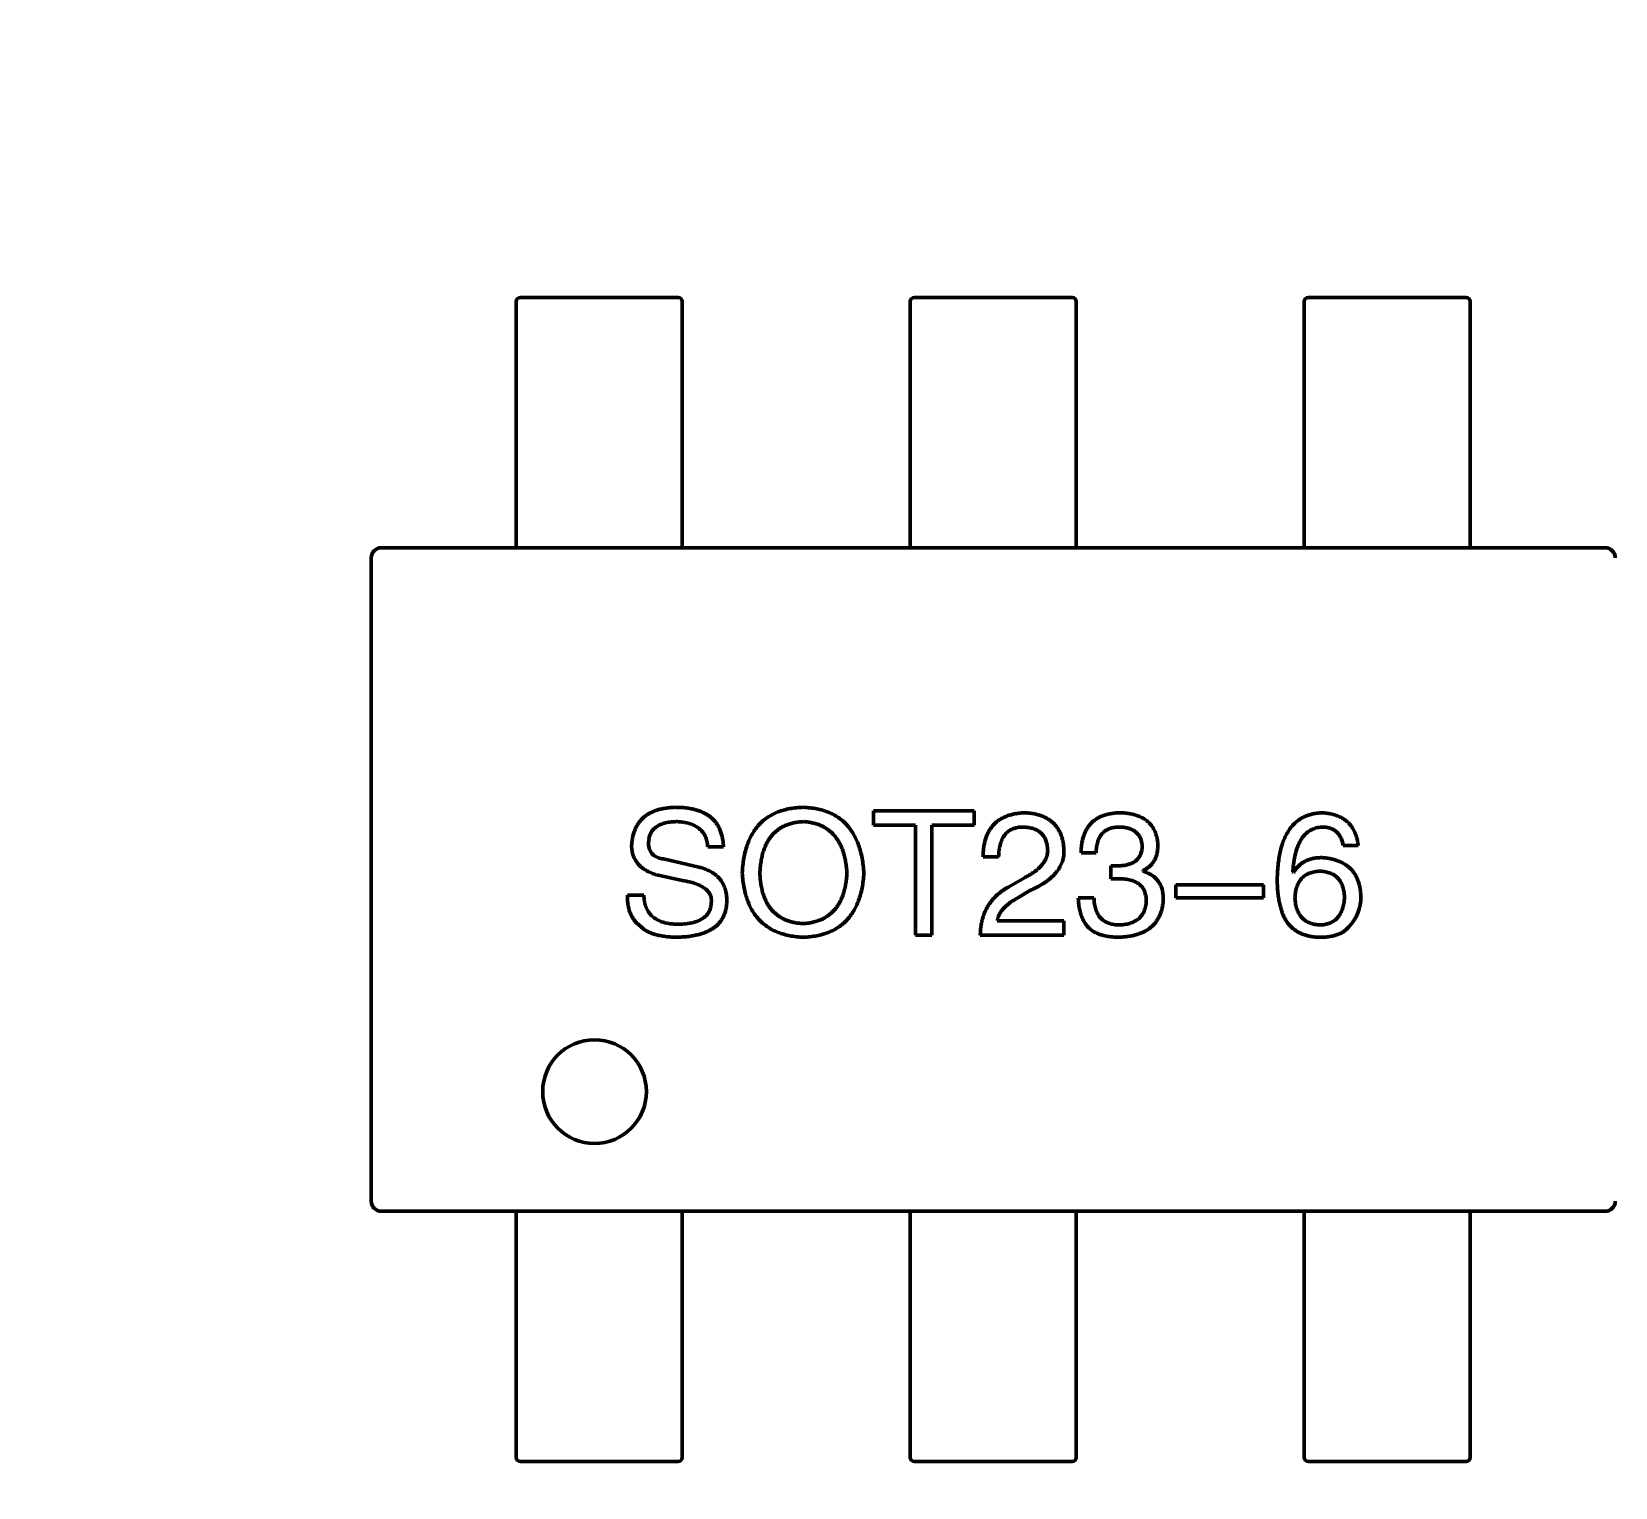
# Model space of a CAD drawing. Header units: millimetres. Extents: x 37 to 395, y 164 to 266.
# Drawn here: x 336.164 to 339.983, y 213.012 to 216.521 of the extents above; entities that cross this region are included whole.
import ezdxf

# ---------------------------------------------------------------- set-up
doc = ezdxf.new("R2010")
doc.units = ezdxf.units.MM
doc.header["$LTSCALE"] = 0.75
doc.layers.add('Visible', color=7, linetype='Continuous', lineweight=50)
doc.layers.add('尺寸标注', color=3, linetype='Continuous', lineweight=25)
doc.styles.get("Standard").update_dxf_attribs({"font": 'arial.ttf'})
doc.dimstyles.new('Dim-ISO-25', dxfattribs={"dimtxt": 3.5, "dimasz": 3.5, "dimexe": 2.1, "dimexo": 2.1, "dimgap": 1.4, "dimtad": 1, "dimzin": 12, "dimdsep": 46, "dimtxsty": 'Standard', "dimcen": 0, "dimazin": 3, "dimtp": 0.1, "dimtm": 0.1, "dimtfac": 0.714286, "dimtmove": 0, "dimatfit": 3, "dimfxl": 1, "dimtzin": 12, "dimarcsym": 0})

# ---------------------------------------------------------------- blocks, each defined once
blk = doc.blocks.new('*D20')
at = {"layer": 'Defpoints', "color": 0, "transparency": 16777216}
for p in [(318.6376, 220.4329), (358.784, 187.735), (392.6929, 187.735)]:
    blk.add_point(p, dxfattribs=at)
at = {"layer": '尺寸标注', "color": 0, "lineweight": -2, "transparency": 16777216}
for p, q in [((320.7376, 220.4329), (394.7929, 220.4329)), ((392.6929, 216.9329), (392.6929, 191.235)), ((360.884, 187.735), (394.7929, 187.735))]:
    blk.add_line(p, q, dxfattribs=at)
at = {"layer": '尺寸标注', "color": 0, "transparency": 16777216}
for points in [[(392.1096, 216.9329), (393.2763, 216.9329), (392.6929, 220.4329)], [(392.1096, 191.235), (393.2763, 191.235), (392.6929, 187.735)]]:
    blk.add_solid(points, dxfattribs=at)
at = {"layer": '尺寸标注', "color": 0, "transparency": 16777216, "insert": (390.0156, 204.0839), "char_height": 2.5, "attachment_point": 5, "rotation": 90}
blk.add_mtext('32.7', dxfattribs=at)

msp = doc.modelspace()

# ---------------------------------------------------------------- linework, layer by layer
at = {"layer": 'Visible'}
for p, q in [((337.333, 215.721), (337.333, 215.8705)), ((337.343, 215.8805), (337.723, 215.8805)), ((337.733, 215.8705), (337.733, 215.721)), ((338.283, 215.721), (338.283, 215.8705)), ((338.293, 215.8805), (338.673, 215.8805)), ((338.683, 215.8705), (338.683, 215.721)), ((339.233, 215.721), (339.233, 215.8705)), ((339.243, 215.8805), (339.623, 215.8805)), ((339.633, 215.8705), (339.633, 215.721)), ((337.333, 215.6633), (337.333, 215.721)), ((337.733, 215.721), (337.733, 215.6633)), ((338.283, 215.6633), (338.283, 215.721)), ((338.683, 215.721), (338.683, 215.6633)), ((339.233, 215.6633), (339.233, 215.721)), ((339.633, 215.721), (339.633, 215.6633)), ((337.333, 215.4993), (337.333, 215.6633)), ((337.733, 215.6633), (337.733, 215.4993)), ((338.283, 215.4993), (338.283, 215.6633)), ((338.683, 215.6633), (338.683, 215.4993)), ((339.233, 215.4993), (339.233, 215.6633)), ((339.633, 215.6633), (339.633, 215.4993)), ((337.333, 215.4993), (337.333, 215.316)), ((337.733, 215.316), (337.733, 215.4993)), ((338.283, 215.4993), (338.283, 215.316)), ((338.683, 215.316), (338.683, 215.4993)), ((339.233, 215.4993), (339.233, 215.316)), ((339.633, 215.316), (339.633, 215.4993)), ((337.333, 215.316), (337.333, 215.2771)), ((337.733, 215.2771), (337.733, 215.316)), ((338.283, 215.316), (338.283, 215.2771)), ((338.683, 215.2771), (338.683, 215.316)), ((339.233, 215.316), (339.233, 215.2771)), ((339.633, 215.2771), (339.633, 215.316)), ((337.0075, 215.2771), (337.008, 215.2771)), ((339.958, 215.2771), (337.008, 215.2771)), ((339.958, 215.2771), (339.9584, 215.2771)), ((336.983, 215.2521), (336.983, 215.2525)), ((336.983, 215.2521), (336.983, 213.7021)), ((338.1942, 214.643), (338.1942, 214.6085)), ((338.4368, 214.643), (338.1942, 214.643)), ((338.1942, 214.6085), (338.2959, 214.6085)), ((338.2959, 214.6085), (338.2959, 214.343)), ((338.3352, 214.6085), (338.4368, 214.6085)), ((338.3352, 214.343), (338.3352, 214.6085)), ((338.4368, 214.6085), (338.4368, 214.643)), ((337.7946, 214.5561), (337.8323, 214.5561)), ((338.4583, 214.5315), (338.496, 214.5315)), ((338.6947, 214.5413), (338.7308, 214.5413)), ((339.3268, 214.5594), (339.3628, 214.5594)), ((337.688, 214.5266), (337.7733, 214.5069)), ((338.7668, 214.5102), (338.7668, 214.479)), ((338.7865, 214.5102), (338.7668, 214.5102)), ((338.8439, 214.4971), (338.8439, 214.4987)), ((339.2055, 214.4954), (339.2071, 214.4938)), ((337.7372, 214.4741), (337.6749, 214.4872)), ((338.5206, 214.4594), (338.5599, 214.4823)), ((338.7668, 214.479), (338.7849, 214.479)), ((339.1344, 214.4643), (338.9229, 214.4643)), ((338.9229, 214.4643), (338.9229, 214.4331)), ((339.1344, 214.4331), (339.1344, 214.4643)), ((337.6405, 214.4397), (337.6011, 214.4397)), ((338.573, 214.4512), (338.5419, 214.4331)), ((338.7259, 214.4331), (338.6881, 214.4331)), ((338.9229, 214.4331), (339.1344, 214.4331)), ((338.2959, 214.343), (338.3352, 214.343)), ((338.4517, 214.343), (338.6534, 214.343)), ((338.6534, 214.3774), (338.4927, 214.3774)), ((338.6534, 214.343), (338.6534, 214.3774)), ((336.983, 213.7016), (336.983, 213.7021)), ((337.008, 213.6771), (337.0075, 213.6771)), ((337.008, 213.6771), (339.958, 213.6771)), ((337.333, 213.6771), (337.333, 213.6381)), ((337.733, 213.6381), (337.733, 213.6771)), ((338.283, 213.6771), (338.283, 213.6381)), ((338.683, 213.6381), (338.683, 213.6771)), ((339.233, 213.6771), (339.233, 213.6381)), ((339.633, 213.6381), (339.633, 213.6771)), ((339.9584, 213.6771), (339.958, 213.6771)), ((337.333, 213.6381), (337.333, 213.4549)), ((337.733, 213.4549), (337.733, 213.6381)), ((338.283, 213.6381), (338.283, 213.4549)), ((338.683, 213.4549), (338.683, 213.6381)), ((339.233, 213.6381), (339.233, 213.4549)), ((339.633, 213.4549), (339.633, 213.6381)), ((337.333, 213.2908), (337.333, 213.4549)), ((337.733, 213.4549), (337.733, 213.2908)), ((338.283, 213.2908), (338.283, 213.4549)), ((338.683, 213.4549), (338.683, 213.2908)), ((339.233, 213.2908), (339.233, 213.4549)), ((339.633, 213.4549), (339.633, 213.2908)), ((337.333, 213.2331), (337.333, 213.2908)), ((337.733, 213.2908), (337.733, 213.2331)), ((338.283, 213.2331), (338.283, 213.2908)), ((338.683, 213.2908), (338.683, 213.2331)), ((339.233, 213.2331), (339.233, 213.2908)), ((339.633, 213.2908), (339.633, 213.2331)), ((337.333, 213.0837), (337.333, 213.2331)), ((337.733, 213.2331), (337.733, 213.0837)), ((338.283, 213.0837), (338.283, 213.2331)), ((338.683, 213.2331), (338.683, 213.0837)), ((339.233, 213.0837), (339.233, 213.2331)), ((339.633, 213.2331), (339.633, 213.0837)), ((337.723, 213.0737), (337.343, 213.0737)), ((338.673, 213.0737), (338.293, 213.0737)), ((339.623, 213.0737), (339.243, 213.0737))]:
    msp.add_line(p, q, dxfattribs=at)
at = {"layer": 'Visible', "extrusion": (0, 0, -1)}
msp.add_circle((-337.5216, 213.9657), 0.125, dxfattribs=at)
for centre, start, end in [((-337.343, 215.8705), 360, 90), ((-337.723, 215.8705), 90, 180), ((-338.293, 215.8705), 360, 90), ((-338.673, 215.8705), 90, 180), ((-339.243, 215.8705), 360, 90), ((-339.623, 215.8705), 90, 180), ((-337.343, 213.0837), 270, 360), ((-337.723, 213.0837), 180, 270), ((-338.293, 213.0837), 270, 360), ((-338.673, 213.0837), 180, 270), ((-339.243, 213.0837), 270, 360), ((-339.623, 213.0837), 180, 270)]:
    msp.add_arc(centre, 0.01, start, end, dxfattribs=at)
at = {"layer": 'Visible'}
for centre, radius, start, end in [((337.008, 215.2521), 0.025, 91.0433, 178.9568), ((339.958, 215.2521), 0.025, 1.0433, 88.9568), ((339.2656, 214.4351), 0.1038, 315.691, 0.7052), ((337.008, 213.7021), 0.025, 181.0433, 268.9568), ((339.958, 213.7021), 0.025, 271.0433, 358.9568)]:
    msp.add_arc(centre, radius, start, end, dxfattribs=at)
for points, knots in [([(337.611, 214.5594), (337.6112, 214.563), (337.6117, 214.5699), (337.6136, 214.58), (337.6159, 214.5895), (337.6192, 214.5983), (337.6232, 214.6063), (337.6279, 214.6138), (337.6334, 214.6206), (337.6396, 214.6267), (337.6466, 214.6321), (337.6543, 214.6369), (337.6628, 214.641), (337.6719, 214.6444), (337.6819, 214.6471), (337.6926, 214.6492), (337.704, 214.6506), (337.7118, 214.651), (337.7159, 214.6512)], [0, 0, 0, 0, 0.068836, 0.134105, 0.195732, 0.255164, 0.312673, 0.368551, 0.4239, 0.479226, 0.535243, 0.592641, 0.652406, 0.714422, 0.779917, 0.849421, 0.922396, 1, 1, 1, 1]), ([(337.7159, 214.6512), (337.7205, 214.6511), (337.7293, 214.651), (337.7422, 214.6499), (337.7542, 214.648), (337.7654, 214.6454), (337.7758, 214.6421), (337.7853, 214.638), (337.7938, 214.6331), (337.8016, 214.6276), (337.8085, 214.6212), (337.8145, 214.6141), (337.8198, 214.6063), (337.824, 214.5976), (337.8274, 214.5883), (337.8299, 214.5782), (337.8317, 214.5674), (337.8321, 214.5599), (337.8323, 214.5561)], [0, 0, 0, 0, 0.080392, 0.155695, 0.22696, 0.293805, 0.357341, 0.417387, 0.475033, 0.53059, 0.584938, 0.639438, 0.694076, 0.750053, 0.807988, 0.868532, 0.932254, 1, 1, 1, 1]), ([(337.8776, 214.4921), (337.8781, 214.4985), (337.8789, 214.5107), (337.8815, 214.5284), (337.8851, 214.545), (337.8897, 214.5603), (337.8952, 214.5745), (337.9019, 214.5875), (337.9097, 214.5993), (337.9184, 214.6099), (337.9282, 214.6193), (337.9391, 214.6275), (337.9509, 214.6345), (337.9638, 214.6403), (337.9777, 214.6448), (337.9926, 214.6482), (338.0086, 214.6504), (338.0196, 214.6509), (338.0252, 214.6512)], [0, 0, 0, 0, 0.077465, 0.1505, 0.219604, 0.284955, 0.34692, 0.406441, 0.463803, 0.519531, 0.574667, 0.629985, 0.685979, 0.743432, 0.802789, 0.865187, 0.930848, 1, 1, 1, 1]), ([(338.0252, 214.6512), (338.0307, 214.6508), (338.0414, 214.6502), (338.057, 214.6478), (338.0716, 214.6443), (338.0853, 214.6397), (338.0979, 214.6338), (338.1096, 214.6267), (338.1202, 214.6185), (338.1299, 214.6091), (338.1385, 214.5985), (338.1463, 214.5867), (338.1529, 214.5738), (338.1586, 214.5597), (338.1632, 214.5444), (338.1669, 214.5281), (338.1697, 214.5105), (338.1706, 214.4984), (338.1711, 214.4921)], [0, 0, 0, 0, 0.068404, 0.133351, 0.195034, 0.254442, 0.311776, 0.367479, 0.422913, 0.47825, 0.534578, 0.592177, 0.652079, 0.714535, 0.780143, 0.849324, 0.922433, 1, 1, 1, 1]), ([(337.7192, 214.6167), (337.7165, 214.6166), (337.7112, 214.6164), (337.7036, 214.6157), (337.6965, 214.6144), (337.6899, 214.613), (337.6838, 214.611), (337.6782, 214.6088), (337.6733, 214.606), (337.6687, 214.603), (337.6648, 214.5994), (337.6613, 214.5955), (337.6584, 214.5913), (337.656, 214.5866), (337.6542, 214.5816), (337.6529, 214.5761), (337.6521, 214.5703), (337.652, 214.5663), (337.652, 214.5643)], [0, 0, 0, 0, 0.084203, 0.163004, 0.23749, 0.307054, 0.372941, 0.434825, 0.493521, 0.549046, 0.603712, 0.656607, 0.709869, 0.763474, 0.818856, 0.875778, 0.93657, 1, 1, 1, 1]), ([(337.7946, 214.5561), (337.7944, 214.5584), (337.7941, 214.5629), (337.7928, 214.5695), (337.7911, 214.5757), (337.7887, 214.5814), (337.786, 214.5867), (337.7825, 214.5915), (337.7786, 214.596), (337.7741, 214.6001), (337.7691, 214.6036), (337.7636, 214.6068), (337.7575, 214.6095), (337.7508, 214.6118), (337.7437, 214.6137), (337.736, 214.6152), (337.7278, 214.6162), (337.7221, 214.6166), (337.7192, 214.6167)], [0, 0, 0, 0, 0.06478, 0.125818, 0.184742, 0.241596, 0.29678, 0.35108, 0.405518, 0.460702, 0.517804, 0.576089, 0.63758, 0.702308, 0.770179, 0.84276, 0.919058, 1, 1, 1, 1]), ([(338.0252, 214.6167), (338.0211, 214.6164), (338.0132, 214.6159), (338.0018, 214.6139), (337.9911, 214.6111), (337.9811, 214.6073), (337.9719, 214.6027), (337.9635, 214.5971), (337.9558, 214.5906), (337.9488, 214.5832), (337.9426, 214.5749), (337.9371, 214.5657), (337.9324, 214.5556), (337.9284, 214.5447), (337.9252, 214.5328), (337.9229, 214.52), (337.921, 214.5064), (337.9205, 214.497), (337.9203, 214.4921)], [0, 0, 0, 0, 0.06667, 0.129658, 0.190139, 0.248038, 0.303867, 0.359209, 0.413876, 0.468829, 0.52527, 0.583633, 0.644086, 0.707738, 0.774507, 0.845482, 0.920473, 1, 1, 1, 1]), ([(338.1301, 214.4921), (338.1298, 214.4969), (338.1292, 214.5062), (338.1272, 214.5197), (338.1246, 214.5323), (338.1213, 214.5441), (338.1173, 214.5549), (338.1125, 214.565), (338.107, 214.5741), (338.1008, 214.5824), (338.0938, 214.5898), (338.0861, 214.5963), (338.0777, 214.6019), (338.0686, 214.6067), (338.0588, 214.6106), (338.0482, 214.6135), (338.037, 214.6157), (338.0292, 214.6164), (338.0252, 214.6167)], [0, 0, 0, 0, 0.079097, 0.153697, 0.224326, 0.291279, 0.35513, 0.415943, 0.474382, 0.530908, 0.586446, 0.641669, 0.696799, 0.752984, 0.811174, 0.871243, 0.933815, 1, 1, 1, 1]), ([(338.4583, 214.5315), (338.4584, 214.5357), (338.4587, 214.5438), (338.46, 214.5556), (338.4621, 214.5666), (338.465, 214.5768), (338.4687, 214.5862), (338.4731, 214.5949), (338.4784, 214.6028), (338.4844, 214.6099), (338.4911, 214.6162), (338.4987, 214.6217), (338.5071, 214.6264), (338.5161, 214.6304), (338.526, 214.6335), (338.5366, 214.6358), (338.548, 214.6375), (338.5559, 214.6379), (338.5599, 214.638)], [0, 0, 0, 0, 0.074935, 0.145873, 0.212498, 0.27598, 0.33603, 0.394042, 0.450372, 0.505546, 0.560812, 0.616481, 0.673265, 0.732328, 0.7938, 0.858943, 0.92718, 1, 1, 1, 1]), ([(338.5599, 214.638), (338.5635, 214.6378), (338.5705, 214.6373), (338.5806, 214.6358), (338.59, 214.6336), (338.5989, 214.6309), (338.607, 214.6275), (338.6146, 214.6235), (338.6214, 214.6188), (338.6276, 214.6136), (338.6332, 214.6077), (338.6381, 214.6012), (338.6423, 214.5941), (338.6458, 214.5864), (338.6487, 214.578), (338.651, 214.5691), (338.6525, 214.5595), (338.6531, 214.5529), (338.6534, 214.5495)], [0, 0, 0, 0, 0.074847, 0.14558, 0.212628, 0.276599, 0.337792, 0.396608, 0.453638, 0.509854, 0.565589, 0.621545, 0.678777, 0.737222, 0.798388, 0.862259, 0.929312, 1, 1, 1, 1]), ([(338.6947, 214.5413), (338.6948, 214.5452), (338.6951, 214.5526), (338.6964, 214.5635), (338.6983, 214.5735), (338.7011, 214.5829), (338.7046, 214.5916), (338.7087, 214.5995), (338.7135, 214.6067), (338.7192, 214.6132), (338.7255, 214.6189), (338.7326, 214.6238), (338.7404, 214.6281), (338.7489, 214.6315), (338.7581, 214.6344), (338.7681, 214.6363), (338.7787, 214.6377), (338.786, 214.6379), (338.7898, 214.638)], [0, 0, 0, 0, 0.074804, 0.144899, 0.211458, 0.274554, 0.334363, 0.392059, 0.448123, 0.503024, 0.558154, 0.613471, 0.670844, 0.729926, 0.792003, 0.857405, 0.926768, 1, 1, 1, 1]), ([(338.7898, 214.638), (338.7932, 214.6379), (338.7999, 214.6375), (338.8097, 214.6362), (338.8188, 214.6345), (338.8273, 214.6321), (338.8352, 214.6293), (338.8424, 214.6258), (338.849, 214.6219), (338.855, 214.6173), (338.8604, 214.6122), (338.8651, 214.6065), (338.8692, 214.6002), (338.8726, 214.5935), (338.8754, 214.5861), (338.8776, 214.5782), (338.8792, 214.5698), (338.8797, 214.564), (338.88, 214.561)], [0, 0, 0, 0, 0.077845, 0.151584, 0.221397, 0.287366, 0.350104, 0.410398, 0.467998, 0.524388, 0.579979, 0.635152, 0.690917, 0.747936, 0.806661, 0.867861, 0.932479, 1, 1, 1, 1]), ([(339.1677, 214.479), (339.1679, 214.4853), (339.1683, 214.4975), (339.17, 214.5152), (339.1723, 214.5318), (339.1755, 214.5471), (339.1794, 214.5613), (339.1842, 214.5742), (339.1898, 214.586), (339.1962, 214.5966), (339.2033, 214.6061), (339.2113, 214.6142), (339.2201, 214.6213), (339.2298, 214.6271), (339.2402, 214.6317), (339.2514, 214.6351), (339.2634, 214.6373), (339.2717, 214.6378), (339.2759, 214.638)], [0, 0, 0, 0, 0.087517, 0.169686, 0.246944, 0.319347, 0.387088, 0.450961, 0.511075, 0.567974, 0.622351, 0.675039, 0.726853, 0.778688, 0.83093, 0.884738, 0.941043, 1, 1, 1, 1]), ([(339.2759, 214.638), (339.2791, 214.6378), (339.2853, 214.6373), (339.2944, 214.6359), (339.3029, 214.6339), (339.3108, 214.6314), (339.3182, 214.6284), (339.3251, 214.6248), (339.3313, 214.6207), (339.3371, 214.6161), (339.3423, 214.6108), (339.3469, 214.605), (339.351, 214.5988), (339.3545, 214.5919), (339.3575, 214.5846), (339.3598, 214.5766), (339.3617, 214.5682), (339.3625, 214.5623), (339.3628, 214.5594)], [0, 0, 0, 0, 0.073784, 0.144317, 0.211047, 0.274818, 0.336501, 0.395724, 0.453465, 0.510016, 0.566585, 0.622844, 0.680328, 0.739335, 0.800408, 0.863904, 0.93053, 1, 1, 1, 1]), ([(338.555, 214.6036), (338.5527, 214.6036), (338.5482, 214.6035), (338.5416, 214.6026), (338.5355, 214.6012), (338.5298, 214.5993), (338.5246, 214.5967), (338.5197, 214.5936), (338.5154, 214.5899), (338.5115, 214.5856), (338.5079, 214.5808), (338.5049, 214.5754), (338.5024, 214.5694), (338.5002, 214.5629), (338.4984, 214.5559), (338.4972, 214.5482), (338.4963, 214.5401), (338.4961, 214.5344), (338.496, 214.5315)], [0, 0, 0, 0, 0.065945, 0.127767, 0.186553, 0.242898, 0.297728, 0.351599, 0.404854, 0.459191, 0.515338, 0.573322, 0.634405, 0.698538, 0.767039, 0.84022, 0.917406, 1, 1, 1, 1]), ([(338.614, 214.5512), (338.6138, 214.5532), (338.6135, 214.5572), (338.6125, 214.563), (338.611, 214.5684), (338.6092, 214.5735), (338.6069, 214.5781), (338.6043, 214.5824), (338.6011, 214.5862), (338.5977, 214.5898), (338.5937, 214.5928), (338.5894, 214.5956), (338.5847, 214.5979), (338.5795, 214.5999), (338.574, 214.6013), (338.568, 214.6026), (338.5616, 214.6033), (338.5572, 214.6035), (338.555, 214.6036)], [0, 0, 0, 0, 0.069456, 0.136175, 0.198596, 0.258993, 0.316838, 0.37342, 0.428889, 0.48454, 0.540119, 0.597644, 0.65702, 0.718534, 0.783117, 0.851564, 0.923888, 1, 1, 1, 1]), ([(338.7881, 214.6036), (338.7859, 214.6036), (338.7815, 214.6035), (338.7752, 214.6028), (338.7692, 214.6016), (338.7637, 214.5998), (338.7586, 214.5977), (338.7539, 214.595), (338.7496, 214.5918), (338.7458, 214.5881), (338.7424, 214.5839), (338.7395, 214.5792), (338.737, 214.5741), (338.7348, 214.5685), (338.7331, 214.5624), (338.732, 214.5558), (338.7311, 214.5487), (338.7309, 214.5438), (338.7308, 214.5413)], [0, 0, 0, 0, 0.069877, 0.136363, 0.198671, 0.257968, 0.315462, 0.370709, 0.425568, 0.479847, 0.535753, 0.592303, 0.651386, 0.713311, 0.778642, 0.84836, 0.921866, 1, 1, 1, 1]), ([(338.8422, 214.5577), (338.8421, 214.5595), (338.8417, 214.563), (338.8407, 214.5681), (338.8394, 214.5728), (338.8377, 214.5772), (338.8357, 214.5813), (338.8331, 214.5849), (338.8304, 214.5884), (338.8271, 214.5914), (338.8235, 214.5941), (338.8196, 214.5965), (338.8153, 214.5986), (338.8105, 214.6003), (338.8054, 214.6016), (338.8, 214.6026), (338.7942, 214.6034), (338.7902, 214.6035), (338.7881, 214.6036)], [0, 0, 0, 0, 0.067655, 0.132224, 0.194132, 0.253145, 0.309858, 0.366002, 0.421361, 0.47702, 0.532632, 0.590536, 0.65067, 0.713258, 0.779588, 0.848803, 0.921949, 1, 1, 1, 1]), ([(339.2759, 214.6036), (339.2733, 214.6034), (339.2683, 214.6031), (339.2609, 214.6013), (339.2539, 214.599), (339.2475, 214.5957), (339.2414, 214.5918), (339.2359, 214.5869), (339.2309, 214.5813), (339.2261, 214.5749), (339.222, 214.5677), (339.2183, 214.5597), (339.215, 214.5509), (339.2122, 214.5414), (339.2098, 214.531), (339.2079, 214.5198), (339.2063, 214.5079), (339.2058, 214.4997), (339.2055, 214.4954)], [0, 0, 0, 0, 0.054741, 0.107075, 0.158339, 0.208382, 0.258772, 0.310045, 0.362765, 0.417822, 0.475982, 0.537466, 0.602901, 0.673037, 0.747247, 0.826291, 0.910782, 1, 1, 1, 1]), ([(339.3268, 214.5594), (339.326, 214.5628), (339.3245, 214.5695), (339.3209, 214.5786), (339.3161, 214.5864), (339.3102, 214.5928), (339.3031, 214.5977), (339.295, 214.6011), (339.2858, 214.6033), (339.2793, 214.6035), (339.2759, 214.6036)], [0, 0, 0, 0, 0.1439, 0.274233, 0.394478, 0.509388, 0.621911, 0.738504, 0.863414, 1, 1, 1, 1]), ([(337.6749, 214.4872), (337.6723, 214.488), (337.6672, 214.4894), (337.66, 214.4923), (337.6532, 214.4951), (337.647, 214.4984), (337.6412, 214.502), (337.6359, 214.5057), (337.6312, 214.5098), (337.6269, 214.5142), (337.6232, 214.5189), (337.6199, 214.5238), (337.6171, 214.529), (337.6149, 214.5346), (337.6131, 214.5404), (337.6118, 214.5465), (337.6111, 214.5528), (337.611, 214.5572), (337.611, 214.5594)], [0, 0, 0, 0, 0.077579, 0.15134, 0.221454, 0.288879, 0.352917, 0.414855, 0.474849, 0.533069, 0.58957, 0.64601, 0.702284, 0.759237, 0.816825, 0.876066, 0.936762, 1, 1, 1, 1]), ([(337.652, 214.5643), (337.652, 214.5617), (337.6522, 214.5567), (337.6539, 214.5497), (337.6568, 214.5436), (337.6609, 214.5383), (337.666, 214.5339), (337.6724, 214.5305), (337.6798, 214.5279), (337.6852, 214.527), (337.688, 214.5266)], [0, 0, 0, 0, 0.134138, 0.255838, 0.370401, 0.482261, 0.596442, 0.718083, 0.851977, 1, 1, 1, 1]), ([(338.5599, 214.4823), (338.5622, 214.4835), (338.5668, 214.4859), (338.5732, 214.4897), (338.5792, 214.4936), (338.5848, 214.4975), (338.5898, 214.5016), (338.5944, 214.5057), (338.5985, 214.5099), (338.6021, 214.5142), (338.6053, 214.5185), (338.608, 214.523), (338.6102, 214.5275), (338.612, 214.532), (338.6132, 214.5368), (338.614, 214.5415), (338.6143, 214.5463), (338.6141, 214.5495), (338.614, 214.5512)], [0, 0, 0, 0, 0.084365, 0.165386, 0.24176, 0.314729, 0.38433, 0.449952, 0.513164, 0.5734, 0.630824, 0.68644, 0.740136, 0.792605, 0.844515, 0.896112, 0.947763, 1, 1, 1, 1]), ([(338.6534, 214.5495), (338.6534, 214.547), (338.6536, 214.5421), (338.6529, 214.5347), (338.6516, 214.5276), (338.6497, 214.5206), (338.647, 214.5138), (338.6437, 214.5072), (338.6396, 214.5007), (338.6349, 214.4945), (338.6296, 214.4884), (338.6235, 214.4825), (338.6168, 214.4768), (338.6093, 214.4713), (338.6012, 214.4659), (338.5925, 214.4608), (338.583, 214.4558), (338.5764, 214.4527), (338.573, 214.4512)], [0, 0, 0, 0, 0.055083, 0.109453, 0.162685, 0.21614, 0.26961, 0.324284, 0.380202, 0.437433, 0.497084, 0.559152, 0.624288, 0.692446, 0.763862, 0.838743, 0.917269, 1, 1, 1, 1]), ([(338.7865, 214.5102), (338.7887, 214.5103), (338.7929, 214.5105), (338.7991, 214.5112), (338.8049, 214.5123), (338.8102, 214.5137), (338.8152, 214.5154), (338.8197, 214.5175), (338.8238, 214.52), (338.8275, 214.5228), (338.8308, 214.526), (338.8337, 214.5295), (338.8362, 214.5334), (338.8383, 214.5376), (338.8399, 214.5421), (338.8411, 214.547), (338.8419, 214.5522), (338.8421, 214.5559), (338.8422, 214.5577)], [0, 0, 0, 0, 0.079415, 0.154091, 0.22508, 0.29186, 0.355026, 0.415127, 0.472418, 0.528511, 0.583551, 0.638361, 0.693547, 0.750023, 0.807857, 0.868401, 0.932259, 1, 1, 1, 1]), ([(338.88, 214.561), (338.8799, 214.5573), (338.8797, 214.5502), (338.878, 214.54), (338.8751, 214.5308), (338.8712, 214.5224), (338.866, 214.515), (338.8598, 214.5085), (338.8523, 214.5029), (338.8467, 214.5001), (338.8439, 214.4987)], [0, 0, 0, 0, 0.143686, 0.277942, 0.40333, 0.521785, 0.638573, 0.755208, 0.874773, 1, 1, 1, 1]), ([(337.7733, 214.5069), (337.776, 214.5062), (337.7813, 214.5048), (337.7889, 214.5022), (337.796, 214.4991), (337.8026, 214.4957), (337.8087, 214.492), (337.8143, 214.4878), (337.8193, 214.4833), (337.8238, 214.4783), (337.8277, 214.473), (337.8311, 214.4672), (337.8341, 214.4611), (337.8364, 214.4546), (337.8382, 214.4477), (337.8396, 214.4405), (337.8404, 214.4328), (337.8404, 214.4276), (337.8405, 214.4249)], [0, 0, 0, 0, 0.072751, 0.141929, 0.208516, 0.272182, 0.333757, 0.393208, 0.451364, 0.508429, 0.565683, 0.622944, 0.680993, 0.740593, 0.801273, 0.865119, 0.930889, 1, 1, 1, 1]), ([(338.0252, 214.338), (338.0196, 214.3383), (338.0087, 214.3389), (337.993, 214.3412), (337.9782, 214.3447), (337.9644, 214.3492), (337.9516, 214.355), (337.9398, 214.3618), (337.9291, 214.3698), (337.9193, 214.3789), (337.9105, 214.3891), (337.9027, 214.4005), (337.896, 214.413), (337.8903, 214.4267), (337.8856, 214.4415), (337.8818, 214.4574), (337.8791, 214.4744), (337.8781, 214.4861), (337.8776, 214.4921)], [0, 0, 0, 0, 0.069921, 0.13632, 0.199383, 0.259783, 0.318143, 0.374744, 0.430395, 0.485853, 0.541978, 0.599106, 0.658238, 0.719856, 0.78435, 0.852395, 0.924079, 1, 1, 1, 1]), ([(337.9203, 214.4921), (337.9205, 214.4874), (337.921, 214.4783), (337.9228, 214.465), (337.9252, 214.4526), (337.9284, 214.441), (337.9325, 214.4304), (337.9371, 214.4205), (337.9426, 214.4116), (337.9488, 214.4035), (337.9558, 214.3963), (337.9635, 214.39), (337.972, 214.3846), (337.9811, 214.38), (337.9911, 214.3764), (338.0018, 214.3736), (338.0132, 214.3716), (338.0211, 214.3711), (338.0252, 214.3708)], [0, 0, 0, 0, 0.078378, 0.152832, 0.222566, 0.289047, 0.352083, 0.412232, 0.470037, 0.52626, 0.581558, 0.636408, 0.692036, 0.748558, 0.807098, 0.868409, 0.93235, 1, 1, 1, 1]), ([(338.1711, 214.4921), (338.1706, 214.4861), (338.1697, 214.4744), (338.1669, 214.4574), (338.1632, 214.4415), (338.1585, 214.4267), (338.1529, 214.4131), (338.1462, 214.4005), (338.1385, 214.3892), (338.1299, 214.3789), (338.1202, 214.3698), (338.1096, 214.3618), (338.0979, 214.355), (338.0853, 214.3492), (338.0716, 214.3447), (338.057, 214.3412), (338.0414, 214.3389), (338.0307, 214.3383), (338.0252, 214.338)], [0, 0, 0, 0, 0.07634, 0.148419, 0.216781, 0.281552, 0.343412, 0.402749, 0.460048, 0.516152, 0.571543, 0.627297, 0.683549, 0.741533, 0.801782, 0.864449, 0.930457, 1, 1, 1, 1]), ([(338.0252, 214.3708), (338.0292, 214.3712), (338.037, 214.3718), (338.0482, 214.374), (338.0588, 214.3769), (338.0686, 214.3806), (338.0777, 214.3853), (338.0861, 214.3908), (338.0938, 214.3972), (338.1008, 214.4044), (338.107, 214.4124), (338.1125, 214.4213), (338.1173, 214.4311), (338.1214, 214.4416), (338.1246, 214.4531), (338.1272, 214.4654), (338.1292, 214.4785), (338.1298, 214.4875), (338.1301, 214.4921)], [0, 0, 0, 0, 0.067164, 0.130694, 0.191591, 0.250427, 0.307316, 0.362916, 0.418332, 0.473984, 0.530299, 0.588474, 0.649, 0.711927, 0.778273, 0.847993, 0.922058, 1, 1, 1, 1]), ([(338.8439, 214.4971), (338.8459, 214.4964), (338.8498, 214.4952), (338.8554, 214.4929), (338.8605, 214.4903), (338.8654, 214.4875), (338.8698, 214.4842), (338.8739, 214.4808), (338.8776, 214.477), (338.8809, 214.473), (338.8837, 214.4686), (338.8862, 214.4639), (338.8884, 214.4589), (338.89, 214.4537), (338.8915, 214.4481), (338.8923, 214.4423), (338.893, 214.4362), (338.893, 214.432), (338.8931, 214.4299)], [0, 0, 0, 0, 0.069445, 0.136039, 0.200011, 0.261745, 0.322328, 0.381403, 0.438864, 0.496655, 0.554398, 0.612391, 0.672266, 0.733005, 0.79604, 0.861293, 0.928785, 1, 1, 1, 1]), ([(339.2071, 214.4938), (339.2088, 214.4967), (339.2122, 214.5023), (339.2185, 214.5097), (339.2259, 214.516), (339.2341, 214.5211), (339.2433, 214.525), (339.2534, 214.5279), (339.2644, 214.5296), (339.272, 214.5298), (339.2759, 214.5299)], [0, 0, 0, 0, 0.122276, 0.239997, 0.35611, 0.473903, 0.59404, 0.720428, 0.855383, 1, 1, 1, 1]), ([(339.271, 214.4971), (339.2687, 214.497), (339.2642, 214.4968), (339.2576, 214.4958), (339.2515, 214.4945), (339.2458, 214.4926), (339.2404, 214.4903), (339.2356, 214.4874), (339.2311, 214.4841), (339.2271, 214.4803), (339.2235, 214.4761), (339.2203, 214.4713), (339.2176, 214.4661), (339.2153, 214.4604), (339.2134, 214.4543), (339.2119, 214.4477), (339.2109, 214.4405), (339.2105, 214.4356), (339.2104, 214.4331)], [0, 0, 0, 0, 0.070453, 0.136523, 0.199866, 0.260392, 0.318446, 0.374657, 0.430182, 0.485556, 0.541071, 0.598396, 0.657208, 0.718642, 0.783247, 0.851631, 0.923928, 1, 1, 1, 1]), ([(339.33, 214.4348), (339.3299, 214.4372), (339.3295, 214.442), (339.3285, 214.4489), (339.327, 214.4553), (339.3253, 214.4613), (339.323, 214.4669), (339.3204, 214.472), (339.3172, 214.4766), (339.3138, 214.4807), (339.3098, 214.4844), (339.3055, 214.4876), (339.3007, 214.4904), (339.2956, 214.4927), (339.29, 214.4945), (339.284, 214.4958), (339.2777, 214.4968), (339.2733, 214.497), (339.271, 214.4971)], [0, 0, 0, 0, 0.076288, 0.14871, 0.216387, 0.281386, 0.342528, 0.402111, 0.4591, 0.514852, 0.569974, 0.625644, 0.682226, 0.740156, 0.800362, 0.863471, 0.930116, 1, 1, 1, 1]), ([(339.2759, 214.5299), (339.2796, 214.5295), (339.2867, 214.5289), (339.297, 214.5271), (339.3066, 214.5248), (339.3155, 214.5217), (339.3238, 214.518), (339.3314, 214.5139), (339.3382, 214.5088), (339.3445, 214.5033), (339.3501, 214.4972), (339.3548, 214.4903), (339.3591, 214.4829), (339.3625, 214.4748), (339.3652, 214.4661), (339.3674, 214.4567), (339.3688, 214.4468), (339.3692, 214.4399), (339.3694, 214.4364)], [0, 0, 0, 0, 0.074228, 0.144548, 0.211288, 0.274576, 0.335162, 0.393915, 0.450599, 0.506657, 0.562409, 0.618617, 0.676096, 0.735061, 0.79654, 0.860906, 0.928473, 1, 1, 1, 1]), ([(337.8028, 214.42), (337.803, 214.4217), (337.8034, 214.425), (337.8033, 214.4298), (337.8026, 214.4344), (337.8013, 214.4388), (337.7993, 214.443), (337.7967, 214.447), (337.7934, 214.4507), (337.7896, 214.4542), (337.7852, 214.4574), (337.7801, 214.4605), (337.7745, 214.4633), (337.7682, 214.4659), (337.7614, 214.4683), (337.7539, 214.4705), (337.7457, 214.4724), (337.7401, 214.4735), (337.7372, 214.4741)], [0, 0, 0, 0, 0.053261, 0.103726, 0.152241, 0.20033, 0.248334, 0.297765, 0.349381, 0.403176, 0.461175, 0.522521, 0.58908, 0.660373, 0.73694, 0.818802, 0.9068, 1, 1, 1, 1]), ([(338.4517, 214.343), (338.4518, 214.3463), (338.4521, 214.3527), (338.4531, 214.3623), (338.4545, 214.3715), (338.4565, 214.3803), (338.459, 214.3889), (338.4621, 214.397), (338.4656, 214.4048), (338.4697, 214.4123), (338.4742, 214.4194), (338.4794, 214.4262), (338.4849, 214.4326), (338.4911, 214.4386), (338.4976, 214.4444), (338.5048, 214.4498), (338.5124, 214.4548), (338.5178, 214.4578), (338.5206, 214.4594)], [0, 0, 0, 0, 0.069512, 0.136307, 0.201431, 0.265186, 0.327322, 0.388242, 0.448098, 0.507757, 0.566952, 0.626243, 0.686026, 0.745963, 0.807549, 0.869906, 0.934172, 1, 1, 1, 1]), ([(338.8521, 214.4249), (338.852, 214.4271), (338.852, 214.4314), (338.8512, 214.4375), (338.8498, 214.4433), (338.848, 214.4486), (338.8456, 214.4535), (338.8427, 214.458), (338.8393, 214.462), (338.8353, 214.4656), (338.8308, 214.4688), (338.8258, 214.4716), (338.8202, 214.4739), (338.8142, 214.4757), (338.8076, 214.4773), (338.8005, 214.4782), (338.7928, 214.479), (338.7876, 214.479), (338.7849, 214.479)], [0, 0, 0, 0, 0.066518, 0.129194, 0.188613, 0.245254, 0.300032, 0.353805, 0.407079, 0.461108, 0.516272, 0.574141, 0.634837, 0.699275, 0.767504, 0.840272, 0.917505, 1, 1, 1, 1]), ([(339.1891, 214.3774), (339.1873, 214.3805), (339.1838, 214.3869), (339.1795, 214.3974), (339.1759, 214.4088), (339.1729, 214.4211), (339.1705, 214.4342), (339.169, 214.4484), (339.1679, 214.4634), (339.1678, 214.4737), (339.1677, 214.479)], [0, 0, 0, 0, 0.101889, 0.209155, 0.322694, 0.442863, 0.569758, 0.70479, 0.848502, 1, 1, 1, 1]), ([(337.6323, 214.3643), (337.6297, 214.3664), (337.6245, 214.3706), (337.6179, 214.3781), (337.6123, 214.3864), (337.6079, 214.3955), (337.6044, 214.4054), (337.6023, 214.4161), (337.601, 214.4277), (337.6011, 214.4356), (337.6011, 214.4397)], [0, 0, 0, 0, 0.118525, 0.23537, 0.351251, 0.469113, 0.591533, 0.719982, 0.855722, 1, 1, 1, 1]), ([(337.6405, 214.4397), (337.6406, 214.4369), (337.6408, 214.4315), (337.642, 214.4237), (337.6437, 214.4163), (337.6461, 214.4095), (337.649, 214.4032), (337.6527, 214.3975), (337.6569, 214.3922), (337.6617, 214.3875), (337.6672, 214.3834), (337.6733, 214.3797), (337.68, 214.3766), (337.6873, 214.3741), (337.6952, 214.372), (337.7038, 214.3705), (337.7129, 214.3696), (337.7192, 214.3693), (337.7225, 214.3692)], [0, 0, 0, 0, 0.067961, 0.132534, 0.193672, 0.252403, 0.308678, 0.363904, 0.418121, 0.472753, 0.52822, 0.585973, 0.646018, 0.708979, 0.775045, 0.84596, 0.920665, 1, 1, 1, 1]), ([(337.8405, 214.4249), (337.8403, 214.4215), (337.84, 214.4149), (337.8385, 214.4054), (337.836, 214.3964), (337.8327, 214.3881), (337.8284, 214.3804), (337.8232, 214.3734), (337.8172, 214.3669), (337.8102, 214.3612), (337.8023, 214.356), (337.7935, 214.3516), (337.7839, 214.3477), (337.7733, 214.3446), (337.7618, 214.3419), (337.7495, 214.3399), (337.7363, 214.3386), (337.7272, 214.3382), (337.7225, 214.338)], [0, 0, 0, 0, 0.061517, 0.119952, 0.175693, 0.229615, 0.282096, 0.334955, 0.388, 0.44231, 0.499094, 0.558437, 0.621096, 0.687954, 0.758841, 0.834074, 0.91461, 1, 1, 1, 1]), ([(337.7225, 214.3692), (337.7256, 214.3693), (337.7318, 214.3695), (337.7407, 214.3703), (337.7491, 214.3714), (337.7568, 214.3728), (337.764, 214.3747), (337.7705, 214.3769), (337.7765, 214.3796), (337.7818, 214.3826), (337.7866, 214.3859), (337.7907, 214.3897), (337.7943, 214.3938), (337.7972, 214.3984), (337.7996, 214.4032), (337.8012, 214.4085), (337.8025, 214.4141), (337.8027, 214.418), (337.8028, 214.42)], [0, 0, 0, 0, 0.089755, 0.174059, 0.253071, 0.327468, 0.396613, 0.46183, 0.522444, 0.580263, 0.63432, 0.686889, 0.737513, 0.787901, 0.838496, 0.890164, 0.94383, 1, 1, 1, 1]), ([(338.5419, 214.4331), (338.5384, 214.4311), (338.5316, 214.4272), (338.5223, 214.4207), (338.5143, 214.4141), (338.5075, 214.4072), (338.5019, 214.4001), (338.4975, 214.3928), (338.4943, 214.3852), (338.4932, 214.38), (338.4927, 214.3774)], [0, 0, 0, 0, 0.158292, 0.304606, 0.440272, 0.565336, 0.681745, 0.791834, 0.896966, 1, 1, 1, 1]), ([(338.7324, 214.3479), (338.7307, 214.3487), (338.7272, 214.3504), (338.7224, 214.3535), (338.7178, 214.3568), (338.7136, 214.3605), (338.7097, 214.3646), (338.7061, 214.369), (338.7029, 214.3739), (338.7, 214.3791), (338.6974, 214.3846), (338.695, 214.3904), (338.6931, 214.3967), (338.6915, 214.4033), (338.6901, 214.4103), (338.6891, 214.4176), (338.6884, 214.4252), (338.6882, 214.4305), (338.6881, 214.4331)], [0, 0, 0, 0, 0.056906, 0.113264, 0.168825, 0.223843, 0.279195, 0.335267, 0.392098, 0.450414, 0.51054, 0.572219, 0.636652, 0.703156, 0.773102, 0.845505, 0.921063, 1, 1, 1, 1]), ([(338.7259, 214.4331), (338.726, 214.4305), (338.7262, 214.4253), (338.7271, 214.4179), (338.7284, 214.411), (338.7302, 214.4045), (338.7325, 214.3986), (338.7353, 214.3932), (338.7385, 214.3883), (338.7421, 214.3839), (338.7463, 214.38), (338.7509, 214.3767), (338.756, 214.3738), (338.7616, 214.3716), (338.7675, 214.3697), (338.774, 214.3685), (338.7809, 214.3677), (338.7857, 214.3676), (338.7881, 214.3676)], [0, 0, 0, 0, 0.07723, 0.149593, 0.217944, 0.282232, 0.34411, 0.402297, 0.458791, 0.513966, 0.568538, 0.623291, 0.679957, 0.737243, 0.798142, 0.86118, 0.928728, 1, 1, 1, 1]), ([(338.8931, 214.4299), (338.8928, 214.4263), (338.8923, 214.4193), (338.8905, 214.4092), (338.888, 214.3997), (338.8847, 214.391), (338.8807, 214.3828), (338.8759, 214.3754), (338.8704, 214.3686), (338.8641, 214.3625), (338.857, 214.357), (338.8491, 214.3523), (338.8405, 214.3482), (338.8312, 214.3449), (338.8211, 214.3421), (338.8102, 214.34), (338.7986, 214.3386), (338.7906, 214.3382), (338.7865, 214.338)], [0, 0, 0, 0, 0.068236, 0.132937, 0.194125, 0.253174, 0.310181, 0.365986, 0.421096, 0.476216, 0.532352, 0.590232, 0.649824, 0.71274, 0.778406, 0.848058, 0.921922, 1, 1, 1, 1]), ([(338.7881, 214.3676), (338.7906, 214.3677), (338.7954, 214.3681), (338.8023, 214.3691), (338.8088, 214.3705), (338.8148, 214.3722), (338.8204, 214.3744), (338.8255, 214.377), (338.8303, 214.38), (338.8345, 214.3834), (338.8383, 214.3873), (338.8417, 214.3914), (338.8445, 214.3961), (338.847, 214.4011), (338.849, 214.4065), (338.8505, 214.4123), (338.8516, 214.4185), (338.8519, 214.4227), (338.8521, 214.4249)], [0, 0, 0, 0, 0.076694, 0.149502, 0.218019, 0.283183, 0.345589, 0.405199, 0.462852, 0.519478, 0.575313, 0.630559, 0.687006, 0.744638, 0.804006, 0.866059, 0.931486, 1, 1, 1, 1]), ([(339.2104, 214.4331), (339.2105, 214.4305), (339.2108, 214.4255), (339.212, 214.4182), (339.2135, 214.4115), (339.2154, 214.4051), (339.2177, 214.3993), (339.2206, 214.394), (339.2238, 214.3891), (339.2276, 214.3848), (339.2316, 214.3808), (339.2362, 214.3775), (339.2412, 214.3745), (339.2467, 214.3722), (339.2525, 214.3702), (339.2589, 214.3689), (339.2656, 214.3678), (339.2703, 214.3677), (339.2727, 214.3676)], [0, 0, 0, 0, 0.076467, 0.148148, 0.216496, 0.280559, 0.342274, 0.401168, 0.458322, 0.514073, 0.569257, 0.62465, 0.68124, 0.739113, 0.799947, 0.862804, 0.929597, 1, 1, 1, 1]), ([(339.2727, 214.3676), (339.2749, 214.3677), (339.2791, 214.3681), (339.2853, 214.3692), (339.2911, 214.3708), (339.2965, 214.3729), (339.3015, 214.3754), (339.3061, 214.3784), (339.3104, 214.382), (339.3142, 214.386), (339.3176, 214.3904), (339.3205, 214.3954), (339.3232, 214.4008), (339.3254, 214.4067), (339.3271, 214.413), (339.3285, 214.4198), (339.3296, 214.4271), (339.3299, 214.4322), (339.33, 214.4348)], [0, 0, 0, 0, 0.066682, 0.130303, 0.190802, 0.248749, 0.30534, 0.361219, 0.415721, 0.471765, 0.528279, 0.586428, 0.64659, 0.710143, 0.776461, 0.846692, 0.921137, 1, 1, 1, 1]), ([(337.7225, 214.338), (337.7173, 214.3381), (337.7074, 214.3383), (337.6932, 214.3395), (337.6801, 214.3415), (337.6682, 214.3443), (337.6574, 214.348), (337.6479, 214.3525), (337.6394, 214.3578), (337.6346, 214.3622), (337.6323, 214.3643)], [0, 0, 0, 0, 0.160387, 0.308627, 0.445399, 0.572622, 0.690197, 0.799182, 0.90196, 1, 1, 1, 1]), ([(338.7865, 214.338), (338.7837, 214.3381), (338.7783, 214.3382), (338.7704, 214.3386), (338.7629, 214.3394), (338.7559, 214.3405), (338.7493, 214.3418), (338.7433, 214.3435), (338.7376, 214.3455), (338.7341, 214.3471), (338.7324, 214.3479)], [0, 0, 0, 0, 0.15115, 0.29371, 0.429149, 0.55661, 0.677302, 0.791017, 0.898045, 1, 1, 1, 1]), ([(339.2661, 214.338), (339.262, 214.3383), (339.254, 214.3387), (339.2423, 214.3409), (339.2315, 214.3441), (339.2214, 214.3485), (339.212, 214.354), (339.2035, 214.3607), (339.1957, 214.3684), (339.1913, 214.3744), (339.1891, 214.3774)], [0, 0, 0, 0, 0.137449, 0.267856, 0.393219, 0.514735, 0.63397, 0.753734, 0.874967, 1, 1, 1, 1]), ([(339.3399, 214.3626), (339.338, 214.3605), (339.3342, 214.3563), (339.3273, 214.3511), (339.3195, 214.3466), (339.3106, 214.3432), (339.3009, 214.3405), (339.2901, 214.3388), (339.2784, 214.3378), (339.2703, 214.338), (339.2661, 214.338)], [0, 0, 0, 0, 0.105033, 0.21147, 0.321511, 0.438526, 0.563605, 0.698055, 0.843218, 1, 1, 1, 1])]:
    msp.add_open_spline(points, degree=3, knots=knots, dxfattribs=at)

# ---------------------------------------------------------------- dimensions: what is measured, and where the dimension line sits
at = {"layer": '尺寸标注'}
dim = msp.add_linear_dim(base=(392.6929, 187.735), p1=(318.6376, 220.4329), p2=(358.784, 187.735), angle=90, dimstyle='Dim-ISO-25', override={"dimtxt": 2.5, "dimtoh": 1}, dxfattribs=at)
dim.commit()
dim.dimension.update_dxf_attribs({"geometry": '*D20', "text_midpoint": (390.0156, 204.0839)})

doc.saveas('drawing.dxf')
